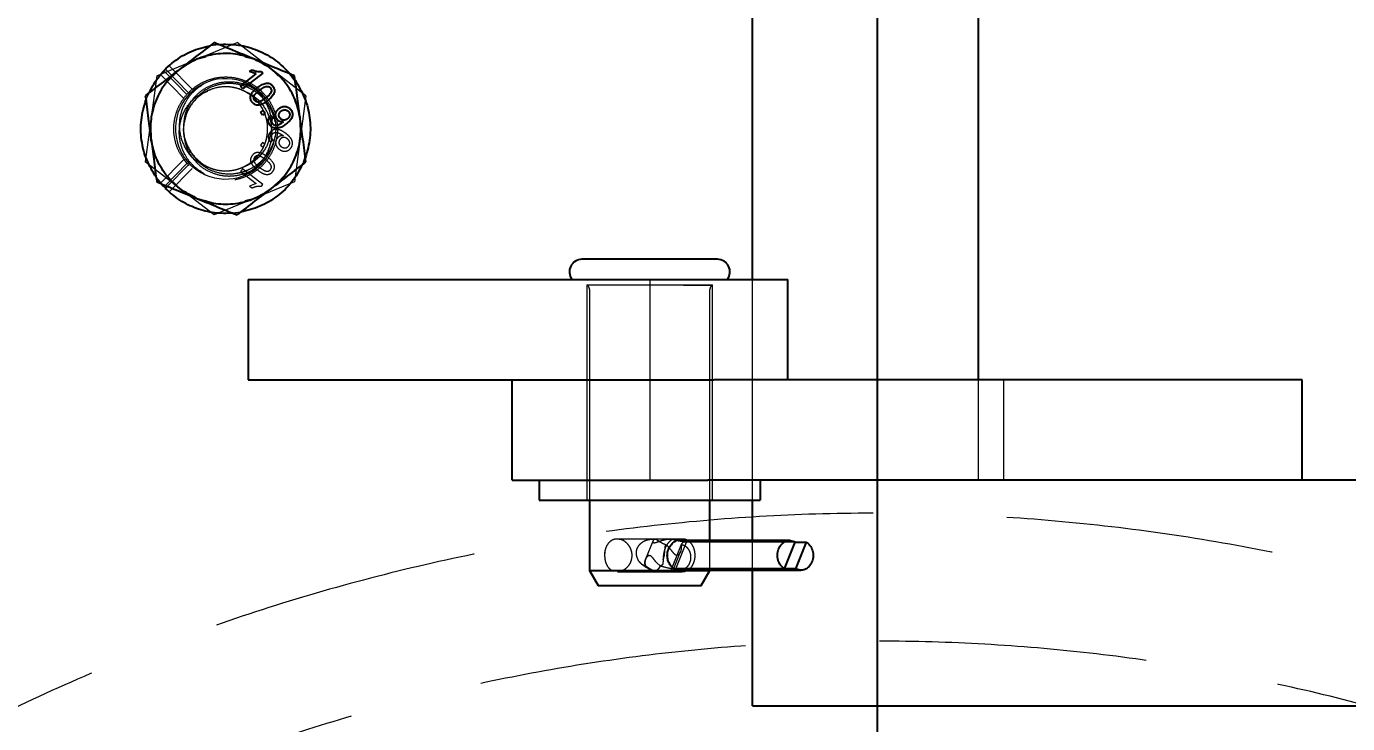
# Model space of a CAD drawing. Header units: millimetres. Extents: x 861 to 27901, y 673 to 17923.
# Drawn here: x 10720.7 to 10929.4, y 6125.5 to 6235.6 of the extents above; entities that cross this region are included whole.
import ezdxf

# ---------------------------------------------------------------- set-up
doc = ezdxf.new("R2010")
doc.units = ezdxf.units.MM
doc.header["$LTSCALE"] = 33.3
doc.linetypes.add('HIDDEN', pattern=[1.905, 1.27, -0.635])
doc.layers.add('CAPA_1', color=7, linetype='Continuous')
doc.styles.add('SLDTEXTSTYLE0', font='TXT', dxfattribs={"width": 0.75})
doc.dimstyles.new('SLDDIMSTYLE0', dxfattribs={"dimtxt": 66.6, "dimasz": 66.6, "dimexe": 0, "dimexo": 0.0625, "dimgap": 16.65, "dimtad": 2, "dimdec": 0, "dimlfac": 1.261261, "dimrnd": 1e-09, "dimzin": 12, "dimdsep": 46, "dimtxsty": 'SLDTEXTSTYLE0', "dimsah": 1, "dimcen": 0.09, "dimadec": 0, "dimazin": 3, "dimtfac": 1, "dimtdec": 0, "dimtofl": 0, "dimtmove": 0, "dimatfit": 3, "dimfxl": 1, "dimfrac": 2, "dimtolj": 1, "dimtzin": 12, "dimarcsym": 0})

# ---------------------------------------------------------------- blocks, each defined once
blk = doc.blocks.new('_D_13')
at = {"layer": 'CAPA_1', "transparency": 16777216}
for p, q in [((9823.17, 6912.25), (14695.32, 6912.25)), ((14662.02, 6912.25), (14662.02, 5357.98)), ((14240.18, 5357.98), (14695.32, 5357.98))]:
    blk.add_line(p, q, dxfattribs=at)
for points in [[(14662.02, 6912.25), (14651.77, 6845.65), (14672.27, 6845.65)], [(14662.02, 5357.98), (14672.27, 5424.58), (14651.77, 5424.58)]]:
    blk.add_solid(points, dxfattribs=at)
at = {"layer": 'CAPA_1', "transparency": 16777216, "insert": (14576.17, 6036.69), "char_height": 66.6, "attachment_point": 1, "rotation": 90, "style": 'SLDTEXTSTYLE0'}
blk.add_mtext('1960', dxfattribs=at)
blk = doc.blocks.new('_D_14')
at = {"layer": 'CAPA_1', "transparency": 16777216}
for p, q in [((9780.88, 6954.54), (9780.88, 7862.55)), ((10855.14, 5883.49), (10855.14, 7862.55)), ((9780.88, 7829.25), (10855.14, 7829.25))]:
    blk.add_line(p, q, dxfattribs=at)
for points in [[(9780.88, 7829.25), (9847.48, 7819.01), (9847.48, 7839.5)], [(10855.14, 7829.25), (10788.54, 7839.5), (10788.54, 7819.01)]]:
    blk.add_solid(points, dxfattribs=at)
at = {"layer": 'CAPA_1', "transparency": 16777216, "insert": (10219.59, 7915.1), "char_height": 66.6, "attachment_point": 1, "style": 'SLDTEXTSTYLE0'}
blk.add_mtext('1355', dxfattribs=at)

msp = doc.modelspace()

# ---------------------------------------------------------------- linework, layer by layer
at = {"color": 7, "linetype": 'Continuous', "lineweight": 25}
for p, q in [((10871.06, 6179.82), (10871.06, 6449.39)), ((10835.38, 6195.68), (10835.38, 6433.53)), ((10755.92, 6228.51), (10756.3, 6228.8)), ((10757.8, 6228.53), (10758, 6228.26)), ((10754.46, 6226.19), (10756.97, 6228.13)), ((10758, 6228.26), (10754.78, 6225.78)), ((10756.97, 6228.13), (10755.92, 6228.51)), ((10754.78, 6225.78), (10754.46, 6226.19)), ((10757.64, 6222.06), (10758.06, 6222.37)), ((10758.06, 6222.37), (10758.37, 6221.96)), ((10757.96, 6221.64), (10757.64, 6222.06)), ((10758.37, 6221.96), (10757.96, 6221.64)), ((10759.26, 6221.59), (10759.62, 6221.2)), ((10761.17, 6220.49), (10761.25, 6220.55)), ((10742.38, 6210.29), (10741.85, 6210.89)), ((10742.61, 6210.52), (10742.38, 6210.29)), ((10742.95, 6210.39), (10742.62, 6210.05)), ((10755.7, 6195.68), (10805.28, 6195.68)), ((10755.7, 6195.68), (10755.7, 6179.82)), ((10840.95, 6179.82), (10840.95, 6195.68)), ((10755.7, 6179.82), (10805.28, 6179.82)), ((10797.33, 6179.82), (10797.33, 6163.96)), ((10922.2, 6179.82), (10829.25, 6179.82)), ((10922.2, 6163.96), (10922.2, 6179.82)), ((10801.69, 6163.96), (10801.69, 6160.79)), ((11069.28, 6163.96), (10828.31, 6163.96)), ((10836.57, 6163.96), (10836.57, 6160.79)), ((10801.69, 6160.79), (10836.57, 6160.79)), ((10809.62, 6160.79), (10809.62, 6149.69)), ((10828.64, 6154.41), (10828.64, 6160.79)), ((10835.38, 6154.41), (10835.38, 6160.79)), ((10841.28, 6154.41), (10824.12, 6154.41)), ((10840.43, 6149.96), (10842.12, 6154.18)), ((10842.12, 6154.18), (10843.84, 6154.18)), ((10843.84, 6154.18), (10842.15, 6149.96)), ((10809.62, 6149.69), (10810.99, 6147.31)), ((10822.93, 6150), (10823.27, 6149.96)), ((10842.15, 6149.96), (10823.27, 6149.96)), ((10824.11, 6149.68), (10824.25, 6149.73)), ((10824.12, 6149.73), (10842.99, 6149.73)), ((10827.27, 6147.31), (10828.64, 6149.69)), ((10828.64, 6149.69), (10828.64, 6149.73)), ((10835.38, 6128.28), (10835.38, 6149.73)), ((10835.38, 6128.28), (11104.95, 6128.28))]:
    msp.add_line(p, q, dxfattribs=at)
at = {"color": 1, "linetype": 'HIDDEN', "lineweight": 18}
for p, q in [((10741.25, 6227.84), (10753.95, 6233.08)), ((10749.75, 6232.64), (10750.99, 6232.8)), ((10751.63, 6232.78), (10750.29, 6232.71)), ((10764.83, 6224.7), (10753.95, 6233.08)), ((10747.6, 6230.46), (10749.08, 6230.85)), ((10750.03, 6232.67), (10749.15, 6232.45)), ((10755.18, 6230.85), (10756.68, 6230.45)), ((10742.38, 6228.64), (10742.01, 6228.15)), ((10746.02, 6224.91), (10742.38, 6228.64)), ((10742.62, 6228.88), (10743.2, 6229.43)), ((10746.25, 6225.16), (10742.62, 6228.88)), ((10743.67, 6229.78), (10743.2, 6229.43)), ((10743.2, 6229.43), (10746.83, 6225.71)), ((10744.8, 6228.8), (10743.8, 6227.8)), ((10747.6, 6230.46), (10746.24, 6229.67)), ((10759.39, 6228.89), (10760.47, 6227.8)), ((10741.25, 6227.84), (10739.44, 6214.23)), ((10745.51, 6224.28), (10741.85, 6228.03)), ((10763.25, 6226.86), (10762.14, 6228.31)), ((10762.35, 6228.11), (10763.11, 6227.13)), ((10739.53, 6223.99), (10740.01, 6225.14)), ((10740.34, 6225.67), (10739.71, 6224.41)), ((10746.25, 6225.16), (10746.83, 6225.71)), ((10746.83, 6225.71), (10746.97, 6225.8)), ((10749.59, 6225.58), (10749.75, 6225.66)), ((10756.52, 6226.03), (10756.97, 6225.75)), ((10764.83, 6224.7), (10763.02, 6211.09)), ((10739.62, 6224.19), (10739.4, 6223.42)), ((10740.74, 6222.51), (10740.34, 6221.03)), ((10759.79, 6217.55), (10759.99, 6218.43)), ((10761.17, 6218.44), (10761.25, 6218.38)), ((10740.74, 6216.41), (10740.34, 6217.91)), ((10757.96, 6217.28), (10757.64, 6216.87)), ((10757.64, 6216.87), (10758.06, 6216.55)), ((10758.37, 6216.97), (10757.96, 6217.28)), ((10759.26, 6217.34), (10759.62, 6217.72)), ((10763.92, 6217.89), (10763.52, 6216.41)), ((10750.32, 6205.85), (10739.44, 6214.23)), ((10745.51, 6214.64), (10741.85, 6210.89)), ((10746.02, 6214.01), (10742.61, 6210.52)), ((10746.37, 6213.66), (10745.48, 6214.69)), ((10745.51, 6214.64), (10746.02, 6214.01)), ((10746.76, 6215.64), (10747.14, 6215.11)), ((10758.1, 6214.24), (10756.97, 6213.18)), ((10763.93, 6213.27), (10764.36, 6214.03)), ((10764.73, 6214.94), (10764.26, 6213.79)), ((10764.46, 6214.27), (10764.88, 6215.56)), ((10741.13, 6211.85), (10742.69, 6209.99)), ((10746.25, 6213.77), (10742.95, 6210.39)), ((10743.2, 6209.49), (10746.83, 6213.22)), ((10754.78, 6213.15), (10754.46, 6212.73)), ((10754.46, 6212.73), (10756.97, 6210.8)), ((10758, 6210.66), (10754.78, 6213.15)), ((10741.85, 6210.89), (10741.16, 6211.8)), ((10744.88, 6210.04), (10743.8, 6211.13)), ((10763.02, 6211.09), (10750.32, 6205.85)), ((10756.97, 6210.8), (10755.92, 6210.42)), ((10755.92, 6210.42), (10756.3, 6210.12)), ((10757.8, 6210.4), (10758, 6210.66)), ((10756.67, 6208.47), (10755.18, 6208.07)), ((10752.76, 6206.14), (10754.59, 6206.31)), ((10754.52, 6206.29), (10753.28, 6206.13)), ((10829.82, 6198.85), (10829.83, 6198.85)), ((10819.13, 6195.68), (10819.13, 6163.96)), ((10835.38, 6160.79), (10835.38, 6195.68)), ((10809.21, 6194.79), (10809.21, 6179.82)), ((10809.62, 6194.09), (10809.62, 6160.79)), ((10828.64, 6160.79), (10828.64, 6194.09)), ((10829, 6194.75), (10829.03, 6194.77)), ((10829.03, 6179.82), (10829.03, 6194.79)), ((10809.22, 6179.82), (10809.22, 6160.79)), ((10829.04, 6160.79), (10829.04, 6179.82)), ((10871.06, 6163.96), (10871.06, 6179.82)), ((10875.03, 6179.82), (10875.03, 6163.96)), ((10824.27, 6154.65), (10813.98, 6154.65)), ((10819.66, 6154.4), (10818.49, 6151.48)), ((10820.14, 6154.65), (10819.95, 6154.65)), ((10821.72, 6154.6), (10822.46, 6154.65)), ((10824.14, 6153.9), (10822.45, 6149.68)), ((10822.46, 6154.65), (10822.71, 6154.65)), ((10823.27, 6149.96), (10824.96, 6154.18)), ((10824.13, 6153.71), (10824.12, 6153.24)), ((10842.12, 6154.18), (10824.96, 6154.18)), ((10828.64, 6149.73), (10828.64, 6154.41)), ((10835.38, 6149.73), (10835.38, 6154.41)), ((10812.02, 6151.86), (10812.04, 6152.58)), ((10818.98, 6152.07), (10819.16, 6152.07)), ((10821.94, 6152.3), (10821.93, 6151.96)), ((10822.83, 6149.75), (10824, 6152.66)), ((10814.05, 6149.49), (10824.21, 6149.49)), ((10820.77, 6150.43), (10820.24, 6150.9)), ((10822.64, 6149.54), (10822.44, 6149.49))]:
    msp.add_line(p, q, dxfattribs=at)
for centre, radius, start, end in [((10752.13, 6219.46), 7.93, 37.5876, 307.5876), ((10808.82, 6194.09), 0.793, 0, 60.5285), ((10829.44, 6194.09), 0.793, 123.748, 180)]:
    msp.add_arc(centre, radius, start, end, dxfattribs=at)
at = {"color": 7, "linetype": 'Continuous', "lineweight": 25}
for centre, start, end in [((10808.43, 6196.87), 90, 216.8699), ((10829.83, 6196.87), 323.1301, 90)]:
    msp.add_arc(centre, 1.98, start, end, dxfattribs=at)
for points, knots in [([(10750.32, 6233.08), (10749.37, 6232.34), (10747.58, 6230.97), (10745.74, 6229.55), (10744.88, 6228.89)], [0, 0, 0, 0, 0.532771, 1, 1, 1, 1]), ([(10756.67, 6230.46), (10755.66, 6230.87), (10753.51, 6231.76), (10751.43, 6232.62), (10750.32, 6233.08)], [0, 0, 0, 0, 0.467229, 1, 1, 1, 1]), ([(10744.88, 6228.89), (10744.02, 6228.22), (10742.17, 6226.81), (10740.39, 6225.43), (10739.44, 6224.7)], [0, 0, 0, 0, 0.467229, 1, 1, 1, 1]), ([(10756.3, 6228.8), (10756.54, 6228.7), (10757.02, 6228.49), (10757.54, 6228.52), (10757.8, 6228.53)], [0, 0, 0, 0, 0.500866, 1, 1, 1, 1]), ([(10763.02, 6227.84), (10761.91, 6228.3), (10759.82, 6229.16), (10757.67, 6230.04), (10756.67, 6230.46)], [0, 0, 0, 0, 0.532771, 1, 1, 1, 1]), ([(10757.16, 6225.97), (10757.35, 6226.11), (10757.72, 6226.38), (10758.26, 6226.62), (10758.72, 6226.68), (10759.06, 6226.63), (10759.37, 6226.46), (10759.52, 6226.28), (10759.59, 6226.2)], [0, 0, 0, 0, 0.250482, 0.500346, 0.631705, 0.750221, 0.874987, 1, 1, 1, 1]), ([(10763.92, 6221.03), (10763.78, 6222.11), (10763.47, 6224.42), (10763.17, 6226.65), (10763.02, 6227.84)], [0, 0, 0, 0, 0.467229, 1, 1, 1, 1]), ([(10739.44, 6224.7), (10739.6, 6223.51), (10739.89, 6221.28), (10740.2, 6218.97), (10740.34, 6217.89)], [0, 0, 0, 0, 0.532771, 1, 1, 1, 1]), ([(10756.33, 6223.68), (10756.23, 6223.82), (10756.09, 6224.04), (10756.05, 6224.34), (10756.06, 6224.51), (10756.07, 6224.6), (10756.08, 6224.64)], [0, 0, 0, 0, 0.498795, 0.749148, 0.874576, 1, 1, 1, 1]), ([(10756.08, 6224.64), (10756.14, 6224.77), (10756.24, 6225.05), (10756.6, 6225.51), (10756.94, 6225.78), (10757.16, 6225.97)], [0, 0, 0, 0, 0.249754, 0.499871, 1, 1, 1, 1]), ([(10756.7, 6223.97), (10756.65, 6224.04), (10756.57, 6224.18), (10756.56, 6224.43), (10756.61, 6224.68), (10756.9, 6225.09), (10757.22, 6225.35), (10757.48, 6225.56)], [0, 0, 0, 0, 0.124696, 0.249462, 0.374432, 0.499637, 1, 1, 1, 1]), ([(10757.48, 6225.56), (10757.66, 6225.69), (10757.94, 6225.89), (10758.34, 6226.1), (10758.56, 6226.15), (10758.67, 6226.17)], [0, 0, 0, 0, 0.5003723, 0.7505151, 1, 1, 1, 1]), ([(10759.22, 6225.91), (10759.26, 6225.84), (10759.35, 6225.7), (10759.37, 6225.44), (10759.3, 6225.2), (10759.03, 6224.78), (10758.7, 6224.52), (10758.44, 6224.32)], [0, 0, 0, 0, 0.124745, 0.249484, 0.374471, 0.499648, 1, 1, 1, 1]), ([(10758.67, 6226.17), (10758.72, 6226.17), (10758.83, 6226.17), (10758.98, 6226.12), (10759.12, 6226.03), (10759.18, 6225.95), (10759.22, 6225.91)], [0, 0, 0, 0, 0.250158, 0.500156, 0.750032, 1, 1, 1, 1]), ([(10759.59, 6226.2), (10759.66, 6226.1), (10759.79, 6225.91), (10759.88, 6225.57), (10759.85, 6225.22), (10759.55, 6224.58), (10759.11, 6224.2), (10758.76, 6223.9)], [0, 0, 0, 0, 0.1253733, 0.2506437, 0.3756975, 0.5011132, 1, 1, 1, 1]), ([(10758.76, 6223.9), (10758.57, 6223.77), (10758.2, 6223.5), (10757.67, 6223.25), (10757.21, 6223.19), (10756.86, 6223.24), (10756.55, 6223.42), (10756.4, 6223.59), (10756.33, 6223.68)], [0, 0, 0, 0, 0.250476, 0.500347, 0.625768, 0.750176, 0.87497, 1, 1, 1, 1]), ([(10758.44, 6224.32), (10758.17, 6224.12), (10757.84, 6223.87), (10757.37, 6223.7), (10757.12, 6223.71), (10756.87, 6223.78), (10756.76, 6223.91), (10756.7, 6223.97)], [0, 0, 0, 0, 0.50041, 0.625613, 0.75058, 0.875344, 1, 1, 1, 1]), ([(10760.26, 6220.97), (10760.21, 6221.03), (10760.12, 6221.17), (10760.04, 6221.4), (10760.02, 6221.65), (10760.05, 6221.89), (10760.12, 6222.12), (10760.29, 6222.41), (10760.47, 6222.57), (10760.59, 6222.68)], [0, 0, 0, 0, 0.125074, 0.250064, 0.373261, 0.500199, 0.624296, 0.750369, 1, 1, 1, 1]), ([(10760.73, 6221.13), (10760.67, 6221.22), (10760.58, 6221.35), (10760.54, 6221.56), (10760.55, 6221.72), (10760.59, 6221.88), (10760.69, 6222.07), (10760.81, 6222.18), (10760.89, 6222.25)], [0, 0, 0, 0, 0.249521, 0.373851, 0.499889, 0.624096, 0.750315, 1, 1, 1, 1]), ([(10760.59, 6222.68), (10760.74, 6222.78), (10760.95, 6222.92), (10761.29, 6223), (10761.55, 6223.01), (10761.81, 6222.96), (10762.13, 6222.83), (10762.31, 6222.64), (10762.43, 6222.52)], [0, 0, 0, 0, 0.2498689, 0.3764535, 0.5003477, 0.6272386, 0.7508241, 1, 1, 1, 1]), ([(10760.89, 6222.25), (10760.99, 6222.31), (10761.17, 6222.44), (10761.47, 6222.49), (10761.69, 6222.45), (10761.91, 6222.37), (10762.02, 6222.25), (10762.1, 6222.17)], [0, 0, 0, 0, 0.25025, 0.499842, 0.629576, 0.750665, 1, 1, 1, 1]), ([(10762.43, 6222.52), (10762.49, 6222.42), (10762.61, 6222.23), (10762.7, 6221.9), (10762.7, 6221.56), (10762.57, 6221.13), (10762.23, 6220.67), (10761.88, 6220.39), (10761.71, 6220.25)], [0, 0, 0, 0, 0.125064, 0.25009, 0.37511, 0.500169, 0.749441, 1, 1, 1, 1]), ([(10759.11, 6220.06), (10759.04, 6220.18), (10758.92, 6220.36), (10758.86, 6220.64), (10758.86, 6220.92), (10758.97, 6221.27), (10759.16, 6221.48), (10759.26, 6221.59)], [0, 0, 0, 0, 0.249859, 0.375718, 0.500481, 0.749846, 1, 1, 1, 1]), ([(10761.71, 6220.25), (10761.51, 6220.1), (10761.12, 6219.81), (10760.54, 6219.57), (10760.05, 6219.53), (10759.68, 6219.6), (10759.36, 6219.78), (10759.2, 6219.96), (10759.11, 6220.06)], [0, 0, 0, 0, 0.2504849, 0.5001185, 0.6278992, 0.7500924, 0.8749937, 1, 1, 1, 1]), ([(10759.62, 6221.2), (10759.56, 6221.13), (10759.45, 6221.01), (10759.37, 6220.82), (10759.36, 6220.66), (10759.39, 6220.54), (10759.43, 6220.42), (10759.48, 6220.36), (10759.5, 6220.32)], [0, 0, 0, 0, 0.276477, 0.499318, 0.623718, 0.749496, 0.874756, 1, 1, 1, 1]), ([(10759.5, 6220.32), (10759.56, 6220.26), (10759.66, 6220.15), (10759.88, 6220.04), (10760.11, 6220), (10760.57, 6220.11), (10760.91, 6220.32), (10761.17, 6220.49)], [0, 0, 0, 0, 0.125207, 0.25031, 0.375339, 0.50062, 1, 1, 1, 1]), ([(10761.25, 6220.55), (10761.16, 6220.55), (10760.97, 6220.54), (10760.7, 6220.62), (10760.45, 6220.75), (10760.32, 6220.9), (10760.26, 6220.97)], [0, 0, 0, 0, 0.248943, 0.49945, 0.750285, 1, 1, 1, 1]), ([(10761.88, 6221.03), (10761.79, 6220.97), (10761.65, 6220.88), (10761.44, 6220.82), (10761.28, 6220.81), (10761.12, 6220.84), (10760.91, 6220.93), (10760.8, 6221.05), (10760.73, 6221.13)], [0, 0, 0, 0, 0.249976, 0.378222, 0.500342, 0.627452, 0.750811, 1, 1, 1, 1]), ([(10762.1, 6222.17), (10762.16, 6222.07), (10762.25, 6221.93), (10762.27, 6221.72), (10762.25, 6221.55), (10762.2, 6221.4), (10762.08, 6221.21), (10761.96, 6221.1), (10761.88, 6221.03)], [0, 0, 0, 0, 0.249017, 0.372138, 0.499365, 0.623562, 0.749893, 1, 1, 1, 1]), ([(10764.83, 6214.23), (10764.67, 6215.42), (10764.37, 6217.65), (10764.07, 6219.96), (10763.92, 6221.03)], [0, 0, 0, 0, 0.532771, 1, 1, 1, 1]), ([(10740.34, 6217.89), (10740.49, 6216.82), (10740.8, 6214.51), (10741.09, 6212.28), (10741.25, 6211.09)], [0, 0, 0, 0, 0.467229, 1, 1, 1, 1]), ([(10759.39, 6210.04), (10760.25, 6210.7), (10762.09, 6212.12), (10763.88, 6213.5), (10764.83, 6214.23)], [0, 0, 0, 0, 0.467229, 1, 1, 1, 1]), ([(10741.25, 6211.09), (10742.36, 6210.63), (10744.44, 6209.77), (10746.59, 6208.88), (10747.6, 6208.47)], [0, 0, 0, 0, 0.532771, 1, 1, 1, 1]), ([(10753.95, 6205.85), (10754.9, 6206.58), (10756.68, 6207.96), (10758.53, 6209.38), (10759.39, 6210.04)], [0, 0, 0, 0, 0.532771, 1, 1, 1, 1]), ([(10747.6, 6208.47), (10748.6, 6208.05), (10750.75, 6207.17), (10752.84, 6206.31), (10753.95, 6205.85)], [0, 0, 0, 0, 0.467229, 1, 1, 1, 1]), ([(10829.83, 6198.85), (10829.78, 6198.85), (10829.68, 6198.85), (10829, 6198.85), (10827.98, 6198.85), (10826.61, 6198.85), (10824.96, 6198.85), (10823.08, 6198.85), (10821.05, 6198.85), (10818.94, 6198.85), (10816.84, 6198.85), (10814.83, 6198.85), (10812.99, 6198.85), (10811.38, 6198.85), (10810.07, 6198.85), (10809.11, 6198.85), (10808.52, 6198.85), (10808.47, 6198.85), (10808.44, 6198.85)], [0, 0, 0, 0, 0.062848, 0.125696, 0.188544, 0.251392, 0.31424, 0.377088, 0.439937, 0.502785, 0.565633, 0.628481, 0.691329, 0.754177, 0.817025, 0.879873, 0.942721, 1, 1, 1, 1]), ([(10805.28, 6195.68), (10806.39, 6195.68), (10808.6, 6195.68), (10812.43, 6195.68), (10816.47, 6195.68), (10820.6, 6195.68), (10824.68, 6195.68), (10828.56, 6195.68), (10832.11, 6195.68), (10835.2, 6195.68), (10837.72, 6195.68), (10839.57, 6195.68), (10840.74, 6195.68), (10840.88, 6195.68), (10840.95, 6195.68)], [0, 0, 0, 0, 0.083512, 0.167024, 0.250536, 0.334048, 0.41756, 0.501072, 0.584584, 0.668096, 0.751608, 0.83512, 0.918632, 1, 1, 1, 1]), ([(10797.4, 6163.96), (10797.4, 6163.96), (10797.38, 6163.96), (10798.08, 6163.96), (10799.4, 6163.96), (10801.34, 6163.96), (10803.8, 6163.96), (10806.72, 6163.96), (10810.01, 6163.96), (10813.57, 6163.96), (10817.3, 6163.96), (10821.07, 6163.96), (10824.81, 6163.96), (10827.14, 6163.96), (10828.31, 6163.96)], [0, 0, 0, 0, 0.0526088, 0.1387352, 0.2248617, 0.3109882, 0.3971147, 0.4832411, 0.5693676, 0.6554941, 0.7416206, 0.827747, 0.9138735, 1, 1, 1, 1]), ([(10821.91, 6152.07), (10821.93, 6152.3), (10821.96, 6152.77), (10822.25, 6153.41), (10822.67, 6153.96), (10823.19, 6154.37), (10823.78, 6154.62), (10824.38, 6154.68), (10824.84, 6154.6), (10825.06, 6154.45), (10825.12, 6154.41)], [0, 0, 0, 0, 0.134269, 0.271905, 0.405837, 0.540934, 0.678458, 0.812216, 0.947096, 1, 1, 1, 1]), ([(10824.12, 6154.41), (10824.07, 6154.41), (10823.97, 6154.41), (10823.74, 6154.43), (10823.53, 6154.48), (10823.5, 6154.48)], [0, 0, 0, 0, 0.367532, 0.903459, 1, 1, 1, 1]), ([(10823.4, 6149.69), (10823.19, 6149.81), (10822.79, 6150.05), (10822.31, 6150.62), (10821.97, 6151.31), (10821.93, 6151.82), (10821.91, 6152.07)], [0, 0, 0, 0, 0.2521334, 0.4978513, 0.7517132, 1, 1, 1, 1]), ([(10809.63, 6149.69), (10809.63, 6149.69), (10809.58, 6149.69), (10809.78, 6149.69), (10810.27, 6149.69), (10811.08, 6149.69), (10812.16, 6149.69), (10813.47, 6149.69), (10814.97, 6149.69), (10816.6, 6149.69), (10818.33, 6149.69), (10820.07, 6149.69), (10821.8, 6149.69), (10822.86, 6149.69), (10823.4, 6149.69)], [0, 0, 0, 0, 0.011033, 0.100939, 0.190845, 0.280751, 0.370657, 0.460563, 0.550469, 0.640375, 0.730282, 0.820188, 0.910094, 1, 1, 1, 1]), ([(10825.1, 6149.69), (10824.95, 6149.63), (10824.65, 6149.52), (10824.21, 6149.47), (10823.78, 6149.52), (10823.53, 6149.63), (10823.4, 6149.69)], [0, 0, 0, 0, 0.253771, 0.5, 0.746229, 1, 1, 1, 1]), ([(10824.1, 6149.73), (10824.1, 6149.73), (10824.09, 6149.73), (10824.11, 6149.73), (10824.12, 6149.73)], [0, 0, 0, 0, 0.480029, 1, 1, 1, 1]), ([(10825.1, 6149.69), (10825.53, 6149.69), (10826.4, 6149.69), (10827.4, 6149.69), (10828.13, 6149.69), (10828.57, 6149.69), (10828.61, 6149.69), (10828.63, 6149.69)], [0, 0, 0, 0, 0.205032, 0.410064, 0.615096, 0.820128, 1, 1, 1, 1]), ([(10811, 6147.31), (10811.02, 6147.31), (10811.06, 6147.31), (10811.51, 6147.31), (10812.24, 6147.31), (10813.24, 6147.31), (10814.46, 6147.31), (10815.86, 6147.31), (10817.39, 6147.31), (10818.99, 6147.31), (10820.59, 6147.31), (10822.13, 6147.31), (10823.56, 6147.31), (10824.82, 6147.31), (10825.86, 6147.31), (10826.65, 6147.31), (10827.12, 6147.31), (10827.31, 6147.31), (10827.26, 6147.31), (10827.26, 6147.31)], [0, 0, 0, 0, 0.056962, 0.119462, 0.181962, 0.244462, 0.306962, 0.369462, 0.431962, 0.494462, 0.556962, 0.619462, 0.681962, 0.744462, 0.806962, 0.869462, 0.931962, 0.994462, 1, 1, 1, 1])]:
    msp.add_open_spline(points, degree=3, knots=knots, dxfattribs=at)
for points in [[(10750.99, 6232.8), (10752.05, 6232.82), (10754.19, 6232.86), (10757.28, 6231.94), (10760.12, 6230.41), (10761.61, 6228.88), (10762.35, 6228.11)], [(10740.01, 6225.14), (10740.53, 6226.07), (10741.56, 6227.94), (10743.9, 6230.16), (10746.64, 6231.85), (10748.71, 6232.37), (10749.75, 6232.64)], [(10756.67, 6230.46), (10755.68, 6230.78), (10753.7, 6231.43), (10750.55, 6231.37), (10747.49, 6230.6), (10745.75, 6229.46), (10744.88, 6228.89)], [(10744.88, 6228.89), (10744.1, 6228.19), (10742.55, 6226.8), (10741.03, 6224.04), (10740.17, 6221.01), (10740.29, 6218.93), (10740.34, 6217.89)], [(10763.92, 6221.03), (10763.71, 6222.05), (10763.28, 6224.09), (10761.65, 6226.79), (10759.46, 6229.05), (10757.6, 6229.99), (10756.67, 6230.46)], [(10763.11, 6227.13), (10763.66, 6226.21), (10764.76, 6224.38), (10765.51, 6221.25), (10765.61, 6218.02), (10765.02, 6215.97), (10764.73, 6214.94)], [(10741.16, 6211.8), (10740.61, 6212.71), (10739.51, 6214.55), (10738.75, 6217.68), (10738.66, 6220.9), (10739.24, 6222.96), (10739.53, 6223.99)], [(10759.39, 6210.04), (10760.16, 6210.73), (10761.71, 6212.13), (10763.24, 6214.88), (10764.1, 6217.91), (10763.98, 6219.99), (10763.92, 6221.03)], [(10747.6, 6208.47), (10746.67, 6208.94), (10744.81, 6209.87), (10742.61, 6212.14), (10740.99, 6214.84), (10740.56, 6216.87), (10740.34, 6217.89)], [(10764.26, 6213.79), (10763.74, 6212.85), (10762.71, 6210.99), (10760.37, 6208.77), (10757.62, 6207.07), (10755.55, 6206.55), (10754.52, 6206.29)], [(10753.28, 6206.13), (10752.3, 6206.1), (10750.34, 6206.06), (10747.48, 6206.81), (10744.81, 6208.09), (10743.35, 6209.4), (10742.62, 6210.05)], [(10747.6, 6208.47), (10748.59, 6208.15), (10750.57, 6207.5), (10753.72, 6207.56), (10756.78, 6208.33), (10758.52, 6209.47), (10759.39, 6210.04)], [(10805.28, 6179.82), (10806.13, 6179.82), (10807.83, 6179.82), (10810.7, 6179.82), (10813.73, 6179.82), (10816.89, 6179.82), (10820.08, 6179.82), (10823.26, 6179.82), (10826.36, 6179.82), (10828.29, 6179.82), (10829.25, 6179.82)], [(10840.43, 6149.96), (10840.21, 6150.12), (10839.77, 6150.45), (10839.37, 6151.27), (10839.26, 6152.19), (10839.45, 6153.1), (10839.92, 6153.85), (10840.6, 6154.33), (10841.39, 6154.48), (10841.88, 6154.28), (10842.12, 6154.18)], [(10843.84, 6154.18), (10844.06, 6154.02), (10844.5, 6153.69), (10844.89, 6152.87), (10845.01, 6151.95), (10844.81, 6151.04), (10844.34, 6150.29), (10843.67, 6149.81), (10842.88, 6149.66), (10842.39, 6149.86), (10842.15, 6149.96)]]:
    msp.add_open_spline(points, degree=3, dxfattribs=at)
at = {"color": 1, "linetype": 'HIDDEN', "lineweight": 18}
for points in [[(10745.51, 6214.64), (10745.23, 6215.08), (10744.66, 6215.97), (10744.14, 6217.46), (10743.9, 6219.02), (10743.97, 6220.6), (10744.34, 6222.14), (10744.99, 6223.58), (10745.91, 6224.86), (10747.05, 6225.95), (10748.39, 6226.8), (10749.85, 6227.38), (10751.41, 6227.67), (10752.99, 6227.66), (10754.54, 6227.35), (10756, 6226.74), (10757.31, 6225.87), (10758.44, 6224.77), (10759.34, 6223.47), (10759.97, 6222.02), (10760.31, 6220.48), (10760.35, 6218.9), (10760.1, 6217.34), (10759.54, 6215.86), (10758.72, 6214.51), (10757.65, 6213.34), (10756.38, 6212.4), (10754.96, 6211.72), (10753.43, 6211.33), (10751.85, 6211.23), (10750.29, 6211.43), (10748.79, 6211.93), (10747.4, 6212.7), (10746.63, 6213.41), (10746.25, 6213.77)], [(10746.87, 6215.41), (10746.42, 6216.16), (10745.52, 6217.66), (10745.39, 6220.35), (10746.22, 6222.86), (10747.98, 6224.86), (10750.36, 6226.04), (10753.01, 6226.22), (10755.53, 6225.37), (10757.53, 6223.62), (10758.71, 6221.24), (10758.89, 6218.58), (10758.04, 6216.06), (10756.29, 6214.06), (10753.9, 6212.88), (10751.26, 6212.71), (10748.7, 6213.53), (10747.48, 6214.78), (10746.87, 6215.41)], [(10758.42, 6224.3), (10758.71, 6223.87), (10759.3, 6223.01), (10759.83, 6221.53), (10760.11, 6219.98), (10760.03, 6218.94), (10759.99, 6218.42)], [(10746.87, 6215.41), (10746.62, 6215.77), (10746.13, 6216.49), (10745.68, 6217.73), (10745.45, 6219.03), (10745.52, 6219.9), (10745.55, 6220.33)], [(11121.76, 6013.67), (11118.45, 6018.6), (11111.84, 6028.47), (11100.89, 6042.53), (11089.23, 6056.01), (11076.81, 6068.79), (11063.71, 6080.86), (11049.94, 6092.18), (11035.56, 6102.71), (11020.61, 6112.41), (11005.15, 6121.26), (10989.21, 6129.23), (10972.85, 6136.3), (10956.11, 6142.43), (10939.07, 6147.62), (10921.75, 6151.85), (10904.23, 6155.09), (10886.55, 6157.35), (10868.78, 6158.61), (10850.96, 6158.88), (10833.15, 6158.15), (10815.41, 6156.41), (10797.8, 6153.69), (10780.37, 6149.98), (10763.18, 6145.31), (10746.27, 6139.67), (10729.71, 6133.1), (10713.54, 6125.6), (10697.81, 6117.22), (10682.58, 6107.96), (10667.9, 6097.87), (10653.8, 6086.96), (10640.34, 6075.29), (10627.55, 6062.88), (10615.48, 6049.77), (10604.16, 6036), (10593.63, 6021.62), (10583.93, 6006.68), (10575.08, 5991.21), (10567.11, 5975.27), (10560.04, 5958.91), (10553.91, 5942.18), (10548.72, 5925.13), (10544.5, 5907.81), (10541.25, 5890.29), (10538.99, 5872.61), (10537.73, 5854.84), (10537.46, 5837.02), (10538.2, 5819.21), (10539.93, 5801.48), (10542.65, 5783.86), (10546.36, 5766.43), (10551.03, 5749.24), (10556.67, 5732.33), (10563.24, 5715.77), (10570.75, 5699.6), (10579.09, 5683.85), (10585.37, 5673.77), (10588.52, 5668.74)], [(10820.14, 6154.65), (10820.23, 6154.58), (10820.41, 6154.43), (10820.81, 6154.18), (10821.28, 6153.93), (10821.63, 6153.78), (10821.81, 6153.71)], [(10824.96, 6154.18), (10824.62, 6154.2), (10823.94, 6154.25), (10822.96, 6154.52), (10822.46, 6154.65)], [(10820.12, 6149.49), (10819.94, 6149.56), (10819.59, 6149.71), (10819.12, 6149.96), (10818.72, 6150.21), (10818.54, 6150.36), (10818.45, 6150.43)]]:
    msp.add_open_spline(points, degree=3, dxfattribs=at)
for points, knots in [([(10748.9, 6226.7), (10748.14, 6226.19), (10746.87, 6225.35), (10745.53, 6223.4), (10744.77, 6221.22), (10744.78, 6218.66), (10745.7, 6216.29), (10747.02, 6214.58), (10748.15, 6214.07), (10748.5, 6213.91)], [0, 0, 0, 0, 0.172544, 0.287961, 0.445426, 0.6059, 0.76529, 0.926774, 1, 1, 1, 1]), ([(10745.55, 6220.33), (10745.6, 6220.8), (10745.7, 6221.72), (10746.31, 6223.28), (10747.43, 6224.85), (10749.17, 6226.14), (10751.15, 6226.85), (10753.25, 6226.99), (10755.31, 6226.53), (10757.09, 6225.61), (10758, 6224.71), (10758.42, 6224.3)], [0, 0, 0, 0, 0.081677, 0.161349, 0.291035, 0.413148, 0.534221, 0.654765, 0.776346, 0.898839, 1, 1, 1, 1]), ([(10759.99, 6220.5), (10759.9, 6220.87), (10759.72, 6221.61), (10759.29, 6222.56), (10758.78, 6223.39), (10758.2, 6224.15), (10757.27, 6225.07), (10756.29, 6225.7), (10755.43, 6226.08), (10754.95, 6226.26), (10754.43, 6226.42), (10753.41, 6226.63), (10751.87, 6226.67), (10749.92, 6226.16), (10748.35, 6225.29), (10747.68, 6224.45), (10747.42, 6224.14)], [0, 0, 0, 0, 0.069953, 0.139917, 0.190192, 0.248551, 0.314879, 0.430246, 0.459213, 0.488205, 0.524204, 0.55973, 0.679272, 0.802424, 0.926676, 1, 1, 1, 1]), ([(10759.39, 6219.57), (10759.4, 6220.07), (10759.42, 6221.45), (10758.7, 6223.45), (10757.22, 6225.52), (10755.81, 6226.37), (10754.98, 6226.86)], [0, 0, 0, 0, 0.165547, 0.45872, 0.685305, 1, 1, 1, 1]), ([(10748.9, 6212.22), (10748.14, 6212.73), (10746.87, 6213.58), (10745.53, 6215.53), (10744.77, 6217.7), (10744.78, 6220.26), (10745.69, 6222.65), (10747.25, 6224.55), (10748.67, 6225.16), (10749.3, 6225.43)], [0, 0, 0, 0, 0.163193, 0.272354, 0.421286, 0.573063, 0.723815, 0.876546, 1, 1, 1, 1]), ([(10746.87, 6215.41), (10747.07, 6215.18), (10747.55, 6214.6), (10748.26, 6214.04), (10748.91, 6213.65), (10749.37, 6213.41), (10749.95, 6213.18), (10750.39, 6213.05), (10750.63, 6212.99), (10750.63, 6212.99), (10750.63, 6212.99), (10750.63, 6212.99), (10750.64, 6212.99), (10750.64, 6212.99), (10750.65, 6212.99), (10750.66, 6212.99), (10750.69, 6212.98), (10750.76, 6212.97), (10750.97, 6212.92), (10751.68, 6212.81), (10752.49, 6212.8), (10753.28, 6212.92), (10753.73, 6213.01), (10754.24, 6213.16), (10754.69, 6213.33), (10754.96, 6213.45), (10755.23, 6213.59), (10755.58, 6213.78), (10756.05, 6214.09), (10756.5, 6214.45), (10756.89, 6214.82), (10757.27, 6215.24), (10757.66, 6215.76), (10757.96, 6216.27), (10758.13, 6216.61), (10758.26, 6216.88), (10758.4, 6217.25), (10758.57, 6217.8), (10758.69, 6218.35), (10758.76, 6218.95), (10758.78, 6219.55), (10758.75, 6220.1), (10758.69, 6220.58), (10758.62, 6220.92), (10758.57, 6221.12), (10758.5, 6221.37), (10758.38, 6221.74), (10758.18, 6222.23), (10757.96, 6222.66), (10757.75, 6223.02), (10757.4, 6223.53), (10756.86, 6224.17), (10756.06, 6224.85), (10755.28, 6225.33), (10754.55, 6225.66), (10753.85, 6225.89), (10753.15, 6226.04), (10752.43, 6226.11), (10751.2, 6226.1), (10749.44, 6225.68), (10747.52, 6224.41), (10746.07, 6222.57), (10745.72, 6221.08), (10745.55, 6220.33)], [0, 0, 0, 0, 0.025018, 0.062505, 0.073457, 0.087536, 0.104741, 0.12507, 0.12508, 0.125088, 0.125103, 0.125129, 0.125176, 0.125264, 0.125429, 0.125753, 0.126422, 0.127908, 0.131491, 0.144058, 0.187539, 0.197474, 0.209566, 0.225509, 0.240805, 0.248969, 0.250106, 0.265748, 0.281391, 0.297034, 0.312676, 0.325838, 0.344007, 0.365974, 0.374124, 0.375253, 0.390902, 0.40655, 0.422199, 0.437847, 0.456199, 0.471384, 0.483402, 0.495485, 0.499868, 0.500438, 0.516867, 0.531646, 0.544773, 0.556248, 0.566071, 0.595236, 0.625559, 0.651348, 0.670843, 0.691621, 0.711565, 0.729805, 0.750654, 0.81299, 0.875327, 0.937663, 1, 1, 1, 1]), ([(10754.84, 6225.53), (10755.26, 6225.35), (10756.1, 6225), (10757.54, 6223.9), (10758.87, 6222.09), (10759.47, 6219.83), (10759.4, 6217.53), (10758.71, 6215.48), (10757.22, 6213.4), (10755.8, 6212.56), (10754.98, 6212.06)], [0, 0, 0, 0, 0.079497, 0.158991, 0.315135, 0.461945, 0.560322, 0.714796, 0.834185, 1, 1, 1, 1]), ([(10763.52, 6222.51), (10763.72, 6222.02), (10763.93, 6221.48), (10763.93, 6220.92), (10763.93, 6220.88)], [0, 0, 0, 0, 0.928699, 1, 1, 1, 1]), ([(10745.55, 6218.59), (10745.6, 6218.13), (10745.7, 6217.21), (10746.31, 6215.64), (10747.43, 6214.08), (10749.17, 6212.79), (10751.15, 6212.07), (10753.25, 6211.93), (10755.31, 6212.4), (10757.09, 6213.31), (10758, 6214.22), (10758.42, 6214.63)], [0, 0, 0, 0, 0.081677, 0.16135, 0.291036, 0.413148, 0.534221, 0.654765, 0.776346, 0.898839, 1, 1, 1, 1]), ([(10759.99, 6218.42), (10759.9, 6218.05), (10759.72, 6217.31), (10759.29, 6216.37), (10758.78, 6215.53), (10758.2, 6214.78), (10757.27, 6213.86), (10756.29, 6213.23), (10755.43, 6212.84), (10754.95, 6212.66), (10754.43, 6212.51), (10753.41, 6212.3), (10751.87, 6212.25), (10749.92, 6212.76), (10748.13, 6213.8), (10747.29, 6214.87), (10746.87, 6215.41)], [0, 0, 0, 0, 0.066556, 0.133122, 0.180955, 0.236479, 0.299586, 0.40935, 0.43691, 0.464494, 0.498745, 0.532545, 0.646281, 0.763453, 0.88167, 1, 1, 1, 1]), ([(10754.84, 6213.4), (10755.26, 6213.58), (10756.1, 6213.93), (10757.54, 6215.03), (10758.91, 6216.82), (10759.24, 6218.53), (10759.39, 6219.36)], [0, 0, 0, 0, 0.172574, 0.345139, 0.684098, 1, 1, 1, 1]), ([(10756.97, 6213.18), (10757.25, 6213.41), (10757.6, 6213.71), (10757.96, 6214.08), (10758.18, 6214.33), (10758.43, 6214.64), (10758.73, 6215.06), (10759.19, 6215.79), (10759.7, 6216.9), (10759.9, 6217.92), (10759.99, 6218.42)], [0, 0, 0, 0, 0.174168, 0.224334, 0.249848, 0.333258, 0.41667, 0.500084, 0.750043, 1, 1, 1, 1]), ([(10759.11, 6218.87), (10759.04, 6218.75), (10758.92, 6218.57), (10758.86, 6218.29), (10758.86, 6218.01), (10758.97, 6217.66), (10759.16, 6217.45), (10759.26, 6217.34)], [0, 0, 0, 0, 0.249859, 0.375956, 0.500482, 0.749847, 1, 1, 1, 1]), ([(10761.71, 6218.68), (10761.51, 6218.83), (10761.12, 6219.11), (10760.54, 6219.36), (10760.05, 6219.4), (10759.68, 6219.32), (10759.36, 6219.15), (10759.2, 6218.96), (10759.11, 6218.87)], [0, 0, 0, 0, 0.250485, 0.500118, 0.62804, 0.750092, 0.874994, 1, 1, 1, 1]), ([(10759.62, 6217.72), (10759.56, 6217.79), (10759.45, 6217.92), (10759.37, 6218.11), (10759.36, 6218.27), (10759.39, 6218.43), (10759.46, 6218.53), (10759.5, 6218.6)], [0, 0, 0, 0, 0.277074, 0.499914, 0.624834, 0.750381, 1, 1, 1, 1]), ([(10759.5, 6218.6), (10759.56, 6218.66), (10759.66, 6218.78), (10759.88, 6218.89), (10760.11, 6218.92), (10760.57, 6218.82), (10760.91, 6218.61), (10761.17, 6218.44)], [0, 0, 0, 0, 0.125207, 0.25031, 0.375339, 0.50062, 1, 1, 1, 1]), ([(10761.25, 6218.38), (10761.16, 6218.38), (10760.97, 6218.39), (10760.7, 6218.3), (10760.45, 6218.17), (10760.32, 6218.03), (10760.26, 6217.96)], [0, 0, 0, 0, 0.24954, 0.50198, 0.751372, 1, 1, 1, 1]), ([(10761.88, 6217.89), (10761.79, 6217.95), (10761.65, 6218.05), (10761.44, 6218.1), (10761.28, 6218.11), (10761.12, 6218.08), (10760.91, 6218), (10760.8, 6217.88), (10760.73, 6217.8)], [0, 0, 0, 0, 0.249977, 0.377915, 0.500342, 0.627106, 0.750811, 1, 1, 1, 1]), ([(10762.43, 6216.41), (10762.49, 6216.5), (10762.61, 6216.69), (10762.7, 6217.02), (10762.7, 6217.36), (10762.57, 6217.8), (10762.23, 6218.26), (10761.88, 6218.54), (10761.71, 6218.68)], [0, 0, 0, 0, 0.1250636, 0.2500896, 0.37511, 0.5001694, 0.749441, 1, 1, 1, 1]), ([(10760.26, 6217.96), (10760.24, 6217.93), (10760.19, 6217.86), (10760.11, 6217.72), (10760.04, 6217.53), (10760.02, 6217.28), (10760.05, 6217.04), (10760.12, 6216.8), (10760.29, 6216.52), (10760.47, 6216.35), (10760.59, 6216.25)], [0, 0, 0, 0, 0.062611, 0.125226, 0.250194, 0.373586, 0.500286, 0.62458, 0.750412, 1, 1, 1, 1]), ([(10760.73, 6217.8), (10760.67, 6217.71), (10760.58, 6217.58), (10760.54, 6217.36), (10760.55, 6217.2), (10760.59, 6217.05), (10760.69, 6216.86), (10760.81, 6216.75), (10760.89, 6216.68)], [0, 0, 0, 0, 0.2495203, 0.3735284, 0.4998884, 0.6237899, 0.7503157, 1, 1, 1, 1]), ([(10760.59, 6216.25), (10760.74, 6216.15), (10760.96, 6216), (10761.29, 6215.92), (10761.55, 6215.92), (10761.81, 6215.96), (10762.13, 6216.09), (10762.31, 6216.28), (10762.43, 6216.41)], [0, 0, 0, 0, 0.249869, 0.376654, 0.500348, 0.627459, 0.750824, 1, 1, 1, 1]), ([(10760.89, 6216.68), (10760.99, 6216.61), (10761.17, 6216.49), (10761.47, 6216.44), (10761.69, 6216.47), (10761.91, 6216.55), (10762.02, 6216.68), (10762.1, 6216.76)], [0, 0, 0, 0, 0.25025, 0.499841, 0.629288, 0.750666, 1, 1, 1, 1]), ([(10762.1, 6216.76), (10762.16, 6216.85), (10762.25, 6216.99), (10762.27, 6217.21), (10762.25, 6217.37), (10762.2, 6217.53), (10762.08, 6217.71), (10761.96, 6217.82), (10761.88, 6217.89)], [0, 0, 0, 0, 0.249017, 0.371845, 0.499365, 0.623226, 0.749892, 1, 1, 1, 1]), ([(10756.33, 6215.25), (10756.23, 6215.1), (10756.09, 6214.88), (10756.05, 6214.58), (10756.06, 6214.41), (10756.07, 6214.33), (10756.08, 6214.29)], [0, 0, 0, 0, 0.498795, 0.749148, 0.874576, 1, 1, 1, 1]), ([(10756.33, 6215.25), (10756.23, 6215.1), (10756.09, 6214.88), (10756.04, 6214.54), (10756.07, 6214.37), (10756.08, 6214.29)], [0, 0, 0, 0, 0.499036, 0.74951, 1, 1, 1, 1]), ([(10756.08, 6214.29), (10756.14, 6214.15), (10756.24, 6213.88), (10756.6, 6213.42), (10756.94, 6213.14), (10757.16, 6212.96)], [0, 0, 0, 0, 0.249754, 0.499871, 1, 1, 1, 1]), ([(10758.76, 6215.02), (10758.57, 6215.16), (10758.2, 6215.43), (10757.67, 6215.67), (10757.21, 6215.74), (10756.86, 6215.68), (10756.55, 6215.51), (10756.4, 6215.33), (10756.33, 6215.25)], [0, 0, 0, 0, 0.250476, 0.500347, 0.625768, 0.750176, 0.87497, 1, 1, 1, 1]), ([(10758.76, 6215.02), (10758.57, 6215.16), (10758.2, 6215.43), (10757.67, 6215.67), (10757.21, 6215.74), (10756.86, 6215.68), (10756.55, 6215.51), (10756.4, 6215.33), (10756.33, 6215.25)], [0, 0, 0, 0, 0.2504715, 0.5003388, 0.6261881, 0.7501805, 0.8749718, 1, 1, 1, 1]), ([(10756.7, 6214.96), (10756.65, 6214.89), (10756.57, 6214.75), (10756.56, 6214.49), (10756.61, 6214.25), (10756.9, 6213.83), (10757.22, 6213.57), (10757.48, 6213.37)], [0, 0, 0, 0, 0.124696, 0.249462, 0.374432, 0.499637, 1, 1, 1, 1]), ([(10758.44, 6214.61), (10758.17, 6214.81), (10757.84, 6215.06), (10757.37, 6215.22), (10757.12, 6215.22), (10756.87, 6215.14), (10756.76, 6215.02), (10756.7, 6214.96)], [0, 0, 0, 0, 0.50041, 0.625613, 0.75058, 0.875344, 1, 1, 1, 1]), ([(10759.22, 6213.01), (10759.26, 6213.08), (10759.35, 6213.23), (10759.37, 6213.48), (10759.3, 6213.73), (10759.03, 6214.14), (10758.7, 6214.4), (10758.44, 6214.61)], [0, 0, 0, 0, 0.124745, 0.249484, 0.374471, 0.499648, 1, 1, 1, 1]), ([(10759.59, 6212.73), (10759.66, 6212.83), (10759.79, 6213.02), (10759.88, 6213.36), (10759.85, 6213.71), (10759.55, 6214.34), (10759.11, 6214.72), (10758.76, 6215.02)], [0, 0, 0, 0, 0.125373, 0.250644, 0.375698, 0.501113, 1, 1, 1, 1]), ([(10757.16, 6212.96), (10757.35, 6212.82), (10757.72, 6212.55), (10758.26, 6212.3), (10758.72, 6212.24), (10759.06, 6212.3), (10759.37, 6212.47), (10759.52, 6212.64), (10759.59, 6212.73)], [0, 0, 0, 0, 0.250482, 0.500345, 0.631866, 0.750221, 0.874987, 1, 1, 1, 1]), ([(10757.48, 6213.37), (10757.66, 6213.24), (10757.94, 6213.04), (10758.34, 6212.82), (10758.56, 6212.78), (10758.67, 6212.75)], [0, 0, 0, 0, 0.500372, 0.750515, 1, 1, 1, 1]), ([(10758.67, 6212.75), (10758.72, 6212.76), (10758.83, 6212.76), (10758.98, 6212.81), (10759.09, 6212.88), (10759.17, 6212.95), (10759.2, 6212.99), (10759.22, 6213.01)], [0, 0, 0, 0, 0.250055, 0.499949, 0.749722, 0.874857, 1, 1, 1, 1]), ([(10756.3, 6210.12), (10756.54, 6210.23), (10757.02, 6210.43), (10757.54, 6210.41), (10757.8, 6210.4)], [0, 0, 0, 0, 0.500866, 1, 1, 1, 1]), ([(10760.47, 6211.13), (10760.14, 6210.71), (10759.78, 6210.25), (10759.29, 6209.98), (10759.25, 6209.96)], [0, 0, 0, 0, 0.928699, 1, 1, 1, 1]), ([(10749.08, 6208.07), (10748.55, 6208.15), (10747.98, 6208.24), (10747.5, 6208.52), (10747.46, 6208.54)], [0, 0, 0, 0, 0.928699, 1, 1, 1, 1]), ([(10828.98, 6194.78), (10829, 6194.78), (10829.13, 6194.78), (10828.62, 6194.78), (10827.53, 6194.78), (10826.16, 6194.78), (10824.89, 6194.78), (10823.36, 6194.78), (10821.08, 6194.78), (10818.14, 6194.78), (10815.73, 6194.78), (10813.95, 6194.78), (10812.28, 6194.78), (10810.64, 6194.78), (10809.43, 6194.78), (10809.28, 6194.78), (10809.21, 6194.78)], [0, 0, 0, 0, 0.013734, 0.101953, 0.185381, 0.264015, 0.301599, 0.343965, 0.437637, 0.531324, 0.625026, 0.673414, 0.724561, 0.822182, 0.913999, 1, 1, 1, 1]), ([(10824.49, 6194.78), (10825.07, 6194.78), (10825.98, 6194.78), (10826.96, 6194.78), (10827.92, 6194.78), (10828.73, 6194.78), (10829.16, 6194.78), (10829.03, 6194.78), (10829.03, 6194.78)], [0, 0, 0, 0, 0.208416, 0.331902, 0.458744, 0.72194, 0.998481, 1, 1, 1, 1]), ([(10813.98, 6154.65), (10813.84, 6154.65), (10813.56, 6154.63), (10813.04, 6154.42), (10812.5, 6153.95), (10812.16, 6153.23), (10812.02, 6152.58), (10812.01, 6152.24), (10812, 6152.07)], [0, 0, 0, 0, 0.123417, 0.25043, 0.50001, 0.749597, 0.876596, 1, 1, 1, 1]), ([(10814.86, 6149.69), (10815.1, 6149.83), (10815.57, 6150.12), (10816.1, 6150.84), (10816.37, 6151.69), (10816.35, 6152.6), (10816.02, 6153.43), (10815.46, 6154.11), (10814.75, 6154.57), (10814.24, 6154.63), (10813.98, 6154.65)], [0, 0, 0, 0, 0.125567, 0.249586, 0.376134, 0.498948, 0.625786, 0.749088, 0.875419, 1, 1, 1, 1]), ([(10817.06, 6152.07), (10817.04, 6152.3), (10817.01, 6152.75), (10817.23, 6153.4), (10817.64, 6153.94), (10818.18, 6154.32), (10818.77, 6154.54), (10819.33, 6154.64), (10819.74, 6154.65), (10820, 6154.65), (10820.09, 6154.65), (10820.14, 6154.65)], [0, 0, 0, 0, 0.141687, 0.282969, 0.421181, 0.559514, 0.68706, 0.80155, 0.902854, 0.950988, 1, 1, 1, 1]), ([(10820.14, 6154.65), (10820.04, 6154.64), (10819.83, 6154.62), (10819.67, 6154.46), (10819.61, 6154.26), (10819.68, 6154.1), (10819.85, 6154.06), (10820.11, 6154.1), (10820.54, 6154.26), (10821.1, 6154.46), (10821.51, 6154.55), (10821.72, 6154.6)], [0, 0, 0, 0, 0.1288, 0.254984, 0.382771, 0.504312, 0.564431, 0.624621, 0.746039, 0.873776, 1, 1, 1, 1]), ([(10821.81, 6153.71), (10821.75, 6153.7), (10821.61, 6153.68), (10821.53, 6153.49), (10821.5, 6153.19), (10821.49, 6152.79), (10821.44, 6152.31), (10821.37, 6151.83), (10821.28, 6151.52), (10821.24, 6151.39)], [0, 0, 0, 0, 0.113403, 0.248583, 0.391548, 0.546476, 0.709985, 0.873509, 1, 1, 1, 1]), ([(10822.73, 6154.64), (10822.75, 6154.64), (10822.79, 6154.63), (10822.6, 6154.55), (10822.3, 6154.32), (10821.95, 6153.92), (10821.63, 6153.38), (10821.4, 6152.74), (10821.33, 6152.29), (10821.29, 6152.07)], [0, 0, 0, 0, 0.076267, 0.216344, 0.364095, 0.52162, 0.680565, 0.840178, 1, 1, 1, 1]), ([(10824.12, 6153.24), (10824.1, 6153.09), (10824.07, 6152.78), (10823.87, 6152.37), (10823.64, 6152.1), (10823.42, 6152.04), (10823.2, 6152.11), (10822.94, 6152.37), (10822.62, 6152.79), (10822.25, 6153.25), (10821.96, 6153.55), (10821.81, 6153.71)], [0, 0, 0, 0, 0.126224, 0.253961, 0.375379, 0.435569, 0.495688, 0.617229, 0.745016, 0.8712, 1, 1, 1, 1]), ([(10823.5, 6154.48), (10823.35, 6154.51), (10823.13, 6154.55), (10822.83, 6154.63), (10822.74, 6154.66)], [0, 0, 0, 0, 0.670936, 1, 1, 1, 1]), ([(10822.75, 6154.63), (10822.76, 6154.64), (10822.78, 6154.65), (10822.76, 6154.65), (10822.75, 6154.65)], [0, 0, 0, 0, 0.582027, 1, 1, 1, 1]), ([(10824.27, 6154.64), (10824.24, 6154.65), (10824.15, 6154.66), (10824.05, 6154.63), (10823.98, 6154.61)], [0, 0, 0, 0, 0.338469, 1, 1, 1, 1]), ([(10825.11, 6150.33), (10825.12, 6150.35), (10825.29, 6150.51), (10825.49, 6150.89), (10825.65, 6151.43), (10825.67, 6151.96), (10825.57, 6152.46), (10825.37, 6152.91), (10825.09, 6153.28), (10824.75, 6153.54), (10824.41, 6153.69), (10824.23, 6153.7), (10824.13, 6153.71)], [0, 0, 0, 0, 0.010999, 0.153142, 0.270031, 0.380005, 0.490726, 0.595697, 0.696277, 0.796543, 0.897253, 1, 1, 1, 1]), ([(10824.96, 6154.18), (10824.69, 6154.17), (10824.26, 6154.14), (10824.22, 6153.94), (10824.21, 6153.87)], [0, 0, 0, 0, 0.651875, 1, 1, 1, 1]), ([(10825.12, 6154.41), (10825.23, 6154.35), (10825.49, 6154.2), (10825.82, 6153.78), (10826.1, 6153.21), (10826.25, 6152.53), (10826.27, 6151.83), (10826.16, 6151.14), (10825.92, 6150.53), (10825.58, 6150.01), (10825.26, 6149.8), (10825.1, 6149.69)], [0, 0, 0, 0, 0.072588, 0.18666, 0.303291, 0.420945, 0.534626, 0.651397, 0.769017, 0.882749, 1, 1, 1, 1]), ([(10812, 6152.07), (10812.02, 6151.82), (10812.05, 6151.31), (10812.28, 6150.62), (10812.64, 6150.05), (10812.99, 6149.81), (10813.16, 6149.69)], [0, 0, 0, 0, 0.248287, 0.502149, 0.747867, 1, 1, 1, 1]), ([(10818.45, 6150.43), (10818.4, 6150.44), (10818.29, 6150.45), (10818.02, 6150.56), (10817.64, 6150.86), (10817.24, 6151.39), (10817.12, 6151.84), (10817.06, 6152.07)], [0, 0, 0, 0, 0.103109, 0.205355, 0.448041, 0.714703, 1, 1, 1, 1]), ([(10818.98, 6152.07), (10818.93, 6152.04), (10818.82, 6151.99), (10818.62, 6151.77), (10818.49, 6151.51), (10818.42, 6151.27), (10818.39, 6151.11), (10818.35, 6150.84), (10818.41, 6150.6), (10818.45, 6150.43)], [0, 0, 0, 0, 0.118606, 0.240028, 0.492752, 0.572879, 0.620008, 0.744465, 1, 1, 1, 1]), ([(10818.45, 6150.43), (10818.41, 6150.59), (10818.34, 6150.89), (10818.43, 6151.36), (10818.61, 6151.76), (10818.84, 6152.03), (10818.98, 6152.06), (10819.02, 6152.07)], [0, 0, 0, 0, 0.23522, 0.465663, 0.699032, 0.920995, 1, 1, 1, 1]), ([(10820.24, 6150.9), (10820.14, 6151.02), (10819.94, 6151.26), (10819.76, 6151.49), (10819.59, 6151.71), (10819.41, 6151.93), (10819.24, 6152.02), (10819.16, 6152.07)], [0, 0, 0, 0, 0.25209, 0.477886, 0.509418, 0.760319, 1, 1, 1, 1]), ([(10821.29, 6152.07), (10821.27, 6151.83), (10821.23, 6151.37), (10821.24, 6150.9), (10821.18, 6150.64), (10821.06, 6150.47), (10820.89, 6150.45), (10820.77, 6150.43)], [0, 0, 0, 0, 0.264026, 0.508597, 0.629253, 0.752188, 1, 1, 1, 1]), ([(10821.24, 6151.38), (10821.25, 6151.41), (10821.33, 6151.63), (10821.37, 6151.86), (10821.4, 6152.07)], [0, 0, 0, 0, 0.094498, 1, 1, 1, 1]), ([(10817.74, 6150.81), (10817.83, 6150.73), (10818.07, 6150.51), (10818.7, 6150.11), (10819.38, 6149.74), (10819.81, 6149.56), (10819.95, 6149.5)], [0, 0, 0, 0, 0.182019, 0.52116, 0.850103, 1, 1, 1, 1]), ([(10820.85, 6150.44), (10820.84, 6150.42), (10820.75, 6150.26), (10820.58, 6150.03), (10820.34, 6149.77), (10820.15, 6149.61), (10820, 6149.52), (10819.93, 6149.49), (10819.95, 6149.48), (10820.06, 6149.49), (10820.12, 6149.49)], [0, 0, 0, 0, 0.026344, 0.192067, 0.350308, 0.503221, 0.642321, 0.768496, 0.886021, 1, 1, 1, 1]), ([(10819.97, 6149.5), (10819.97, 6149.51), (10819.98, 6149.52), (10820.19, 6149.63), (10820.46, 6149.89), (10820.71, 6150.18), (10820.82, 6150.41), (10820.85, 6150.45)], [0, 0, 0, 0, 0.130809, 0.382896, 0.658229, 0.933115, 1, 1, 1, 1]), ([(10820.77, 6150.43), (10821.27, 6150.29), (10822.11, 6150.06), (10822.69, 6150.01), (10822.93, 6150)], [0, 0, 0, 0, 0.592672, 1, 1, 1, 1]), ([(10822.44, 6149.49), (10822.53, 6149.49), (10822.71, 6149.49), (10823.1, 6149.49), (10823.54, 6149.53), (10823.9, 6149.58), (10824.08, 6149.66), (10824.11, 6149.68)], [0, 0, 0, 0, 0.235063, 0.46841, 0.701806, 0.937912, 1, 1, 1, 1]), ([(10824.82, 6149.69), (10824.8, 6149.69), (10824.47, 6149.69), (10824.06, 6149.69), (10823.67, 6149.69)], [0, 0, 0, 0, 0.061288, 1, 1, 1, 1]), ([(10825.11, 6150.34), (10825.1, 6150.33), (10824.99, 6150.15), (10824.67, 6149.95), (10824.32, 6149.77), (10824.13, 6149.74), (10824.12, 6149.74), (10824.12, 6149.73)], [0, 0, 0, 0, 0.020703, 0.381379, 0.692452, 0.971901, 1, 1, 1, 1]), ([(10824.25, 6149.73), (10824.31, 6149.75), (10824.45, 6149.8), (10824.56, 6149.88), (10824.62, 6149.93)], [0, 0, 0, 0, 0.432381, 1, 1, 1, 1]), ([(11104.78, 6002.69), (11101.69, 6007.31), (11095.5, 6016.54), (11085.25, 6029.71), (11074.33, 6042.33), (11062.7, 6054.3), (11050.43, 6065.6), (11037.54, 6076.2), (11024.07, 6086.06), (11010.08, 6095.14), (10995.6, 6103.43), (10980.67, 6110.89), (10965.35, 6117.51), (10949.69, 6123.25), (10933.72, 6128.11), (10917.51, 6132.07), (10901.1, 6135.11), (10884.55, 6137.22), (10867.91, 6138.4), (10851.22, 6138.65), (10834.55, 6137.97), (10817.94, 6136.34), (10801.45, 6133.79), (10785.13, 6130.32), (10769.03, 6125.94), (10753.2, 6120.67), (10737.69, 6114.51), (10722.55, 6107.5), (10707.83, 6099.64), (10693.57, 6090.98), (10679.82, 6081.53), (10666.62, 6071.32), (10654.01, 6060.38), (10642.04, 6048.76), (10630.74, 6036.49), (10620.14, 6023.6), (10610.28, 6010.13), (10601.2, 5996.14), (10592.91, 5981.66), (10585.45, 5966.73), (10578.83, 5951.41), (10573.09, 5935.75), (10568.23, 5919.78), (10564.28, 5903.57), (10561.23, 5887.17), (10559.14, 5870.61), (10557.94, 5854.85), (10557.9, 5844.61), (10557.88, 5839.92)], [0, 0, 0, 0, 0.021814, 0.043628, 0.065442, 0.087256, 0.109071, 0.130885, 0.152699, 0.174513, 0.196327, 0.218141, 0.239955, 0.261769, 0.283583, 0.305397, 0.327212, 0.349026, 0.37084, 0.392654, 0.414468, 0.436282, 0.458096, 0.47991, 0.501724, 0.523538, 0.545353, 0.567167, 0.588981, 0.610795, 0.632609, 0.654423, 0.676237, 0.698051, 0.719865, 0.74168, 0.763494, 0.785308, 0.807122, 0.828936, 0.85075, 0.872564, 0.894378, 0.916192, 0.938006, 0.959821, 0.981635, 1, 1, 1, 1])]:
    msp.add_open_spline(points, degree=3, knots=knots, dxfattribs=at)

# ---------------------------------------------------------------- dimensions: what is measured, and where the dimension line sits
at = {"layer": 'CAPA_1'}
dim = msp.add_linear_dim(base=(10855.14, 7829.25), p1=(9780.88, 6912.25), p2=(10855.14, 5841.2), dimstyle='SLDDIMSTYLE0', dxfattribs=at)
dim.commit()
dim.dimension.update_dxf_attribs({"geometry": '_D_14', "text_midpoint": (10318.01, 7829.25), "dimtype": 160})
dim = msp.add_linear_dim(base=(14662.02, 5357.98), p1=(9780.88, 6912.25), p2=(14197.89, 5357.98), angle=90, dimstyle='SLDDIMSTYLE0', dxfattribs=at)
dim.commit()
dim.dimension.update_dxf_attribs({"geometry": '_D_13', "text_midpoint": (14662.02, 6135.11), "dimtype": 160})

doc.saveas('drawing.dxf')
